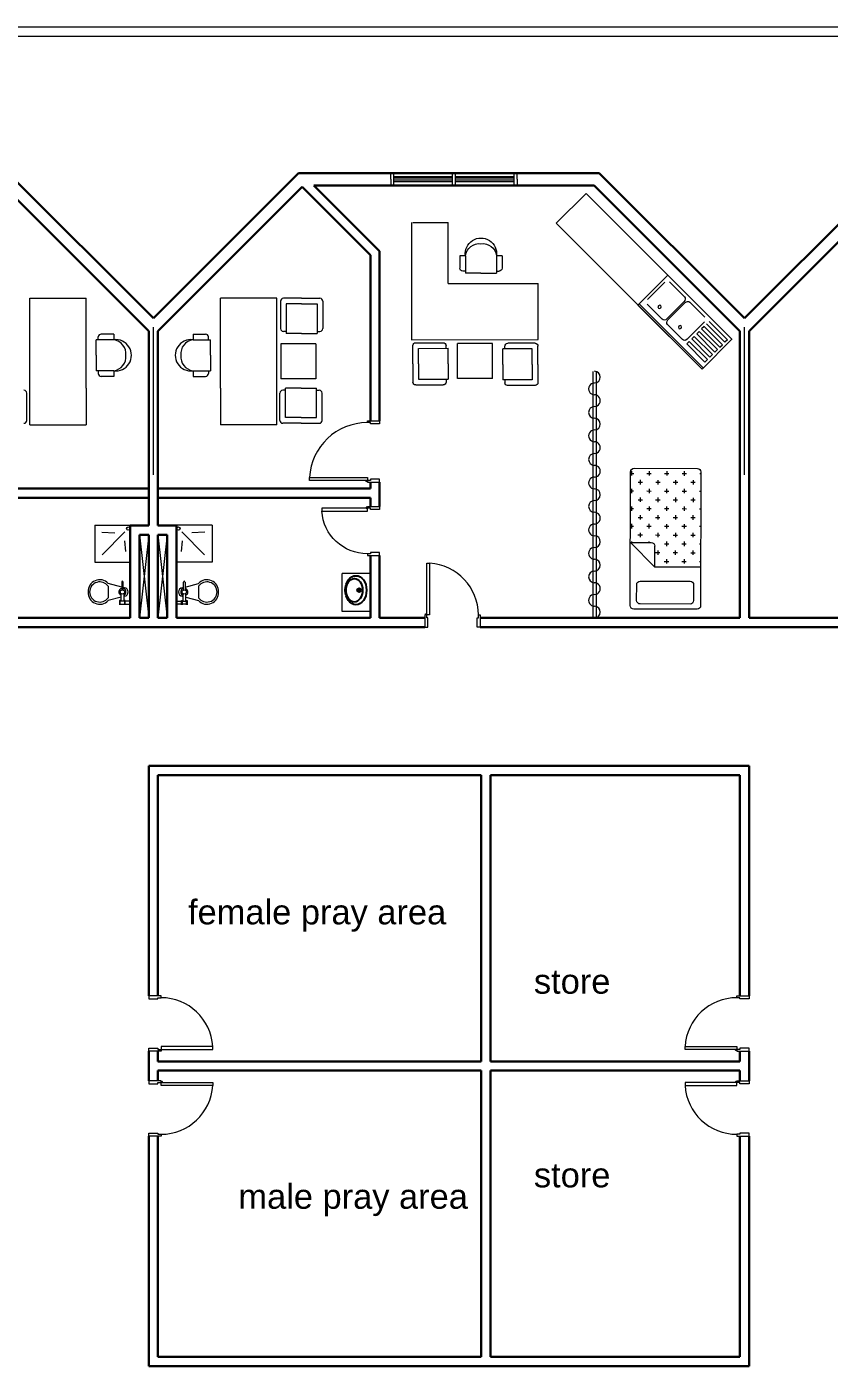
# Model space of a CAD drawing. Extents: x -3767 to 3861, y 250 to 646.
# Drawn here: x 111.34 to 124.38, y 377.32 to 399.07 of the extents above; entities that cross this region are included whole.
import ezdxf

# ---------------------------------------------------------------- set-up
doc = ezdxf.new("R2010")
doc.units = 0
doc.header["$LTSCALE"] = 0.15
doc.layers.get('0').update_dxf_attribs({"color": 252})
doc.layers.add('0 sockets', color=252, linetype='Continuous')
doc.layers.add('d1', color=252, linetype='Continuous')
for name, color, linetype, lineweight in [('anal', 252, 'Continuous', 20), ('DOOR', 252, 'Continuous', 20), ('FUR', 252, 'Continuous', 9), ('FURNITURE-1', 252, 'Continuous', 9), ('sofa', 252, 'Continuous', 9), ('wall', 252, 'Continuous', 30)]:
    doc.layers.add(name, color=color, linetype=linetype, lineweight=lineweight)

# ---------------------------------------------------------------- blocks, each defined once
blk = doc.blocks.new('A$C30776E45')
at = {"layer": 'FUR'}
for p, q in [((1.641, 2.361), (1.851, 2.571)), ((1.705, 2.297), (1.883, 2.474)), ((1.883, 2.474), (2.223, 2.135)), ((1.915, 2.571), (2.231, 2.256)), ((1.641, 2.361), (1.431, 2.151)), ((1.705, 2.297), (1.528, 2.119)), ((2.198, 2.159), (2.231, 2.192)), ((0, 0.754), (1.347, 2.101)), ((1.347, 2.101), (2.801, 0.646)), ((1.431, 2.086), (1.746, 1.771)), ((1.528, 2.119), (1.867, 1.779)), ((2.321, 2.021), (1.917, 1.617)), ((2.045, 1.957), (2.223, 2.135)), ((2.725, 1.617), (2.321, 2.021)), ((1.843, 1.804), (1.81, 1.771)), ((2.045, 1.957), (1.867, 1.779)), ((2.321, 1.213), (1.917, 1.617)), ((2.725, 1.617), (2.321, 1.213)), ((2.881, 1.491), (2.913, 1.523)), ((3.293, 1.208), (2.977, 1.523)), ((2.678, 1.337), (2.501, 1.159)), ((2.678, 1.337), (2.856, 1.515)), ((3.196, 1.175), (2.856, 1.515)), ((2.525, 1.135), (2.493, 1.103)), ((2.84, 0.82), (2.501, 1.159)), ((3.018, 0.998), (3.196, 1.175)), ((3.083, 0.933), (3.293, 1.143)), ((1.121, 1.034), (0.421, 0.333)), ((1.121, 1.034), (2.155, 0)), ((2.808, 0.723), (2.493, 1.038)), ((3.018, 0.998), (2.84, 0.82)), ((3.083, 0.933), (2.872, 0.723)), ((0.017, 0.737), (0.421, 0.333)), ((0.938, 0.582), (1.083, 0.726)), ((1.003, 0.517), (1.204, 0.718)), ((1.18, 0.694), (1.148, 0.726)), ((1.382, 0.541), (1.204, 0.718)), ((1.003, 0.517), (0.938, 0.582)), ((1.382, 0.541), (1.56, 0.363)), ((2.801, 0.646), (2.155, 0)), ((1.359, 0.162), (1.56, 0.363)), ((1.423, 0.097), (1.568, 0.242)), ((1.535, 0.339), (1.568, 0.306)), ((1.423, 0.097), (1.359, 0.162))]:
    blk.add_line(p, q, dxfattribs=at)
for centre, radius, start, end in [((1.883, 2.539), 0.0457, 45, 135), ((2.198, 2.224), 0.0457, 315, 45), ((1.463, 2.119), 0.0457, 135, 225), ((1.778, 1.804), 0.0457, 225, 315), ((2.945, 1.491), 0.0457, 45, 135), ((2.525, 1.07), 0.0457, 135, 225), ((3.26, 1.175), 0.0457, 315, 45), ((1.115, 0.694), 0.0457, 45, 135), ((2.84, 0.755), 0.0457, 225, 315), ((1.157, 0.316), 0.254, 127.4334, 322.5666), ((1.181, 0.379), 0.225, 142.1177, 232.1177), ((1.535, 0.274), 0.0457, 315, 45), ((1.22, 0.339), 0.225, 217.8823, 307.8823)]:
    blk.add_arc(centre, radius, start, end, dxfattribs=at)
blk = doc.blocks.new('A$C48FC3568')
at = {"layer": 'FUR'}
h = blk.add_hatch(dxfattribs=at)
h.set_pattern_fill('CROSS', color=256, scale=0.5, style=0)
h.set_pattern_definition([(0, (-34.60875, 58.23435), (0.125, -0.125), [0.0625, -0.1875]), (270, (-34.5775, 58.2656), (-0.125, -0.125), [0.0625, -0.1875])])
h.paths.add_polyline_path([(1.055, 0.703), (1.055, 1), (0.05, 1, 0.414214), (0, 0.95), (0, 0.05, 0.414214), (0.05, 0), (1.402, 0), (1.402, 0.653), (1.105, 0.653, -0.414214)])
for p, q in [((1.95, 1), (0.05, 1)), ((1.402, 0.653), (1.055, 1)), ((1.055, 1), (1.055, 0.703)), ((0, 0.95), (0, 0.05)), ((1.602, 0.859), (1.602, 0.15)), ((1.877, 0.909), (1.652, 0.909)), ((1.927, 0.15), (1.927, 0.859)), ((2, 0.05), (2, 0.95)), ((1.402, 0.653), (1.105, 0.653)), ((1.402, 0), (1.402, 0.653)), ((1.652, 0.1), (1.877, 0.1)), ((0.05, 0), (1.95, 0))]:
    blk.add_line(p, q, dxfattribs=at)
for centre, start, end in [((0.05, 0.95), 90, 180), ((1.95, 0.95), 360, 90), ((1.652, 0.859), 90, 180), ((1.877, 0.859), 360, 90), ((1.105, 0.703), 180, 270), ((0.05, 0.05), 180, 270), ((1.652, 0.15), 180, 270), ((1.877, 0.15), 270, 0), ((1.95, 0.05), 270, 360)]:
    blk.add_arc(centre, 0.05, start, end, dxfattribs=at)
blk = doc.blocks.new('A$C058220D9')
at = {"layer": 'FUR'}
blk.add_blockref('A$C48FC3568', (0, 0), dxfattribs=at)
blk = doc.blocks.new('D100')
at = {"layer": 'DOOR'}
for points in [[(0.03, 0.2), (0.03, 1.14), (0.078, 1.14), (0.078, 0.2)], [(0.03, 0.2), (0, 0.2), (0, 0), (0.05, 0), (0.05, 0.15), (0.03, 0.15)], [(0.97, 0.2), (1, 0.2), (1, 0), (0.95, 0), (0.95, 0.15), (0.97, 0.15)]]:
    blk.add_lwpolyline(points, close=True, dxfattribs=at)
blk.add_circle((0.02, 0.21), 0.01, dxfattribs=at)
blk.add_arc((0.029, 0.2), 0.941, 0.0029, 86.9663, dxfattribs=at)
blk = doc.blocks.new('ELLIPSE')
blk.add_circle((0.5, 0.5), 0.5)
blk = doc.blocks.new('D80')
at = {"layer": 'DOOR'}
for points in [[(0.03, 0.2), (0.03, 0.94), (0.078, 0.94), (0.078, 0.2)], [(0.03, 0.2), (0, 0.2), (0, 0), (0.05, 0), (0.05, 0.15), (0.03, 0.15)], [(0.77, 0.2), (0.8, 0.2), (0.8, 0), (0.75, 0), (0.75, 0.15), (0.77, 0.15)]]:
    blk.add_lwpolyline(points, close=True, dxfattribs=at)
blk.add_circle((0.02, 0.21), 0.01, dxfattribs=at)
blk.add_arc((0.03, 0.2), 0.74, 0, 86.2769, dxfattribs=at)
blk = doc.blocks.new('ARCH')
for radius in [0.0306, 0.0172]:
    blk.add_circle((116.742, 389.926), radius)
at = {"layer": 'anal'}
for p, q in [((82.125, 399.075), (132.6, 399.075)), ((82.275, 398.925), (132.6, 398.925)), ((117.257, 396.6), (117.257, 396.7)), ((117.257, 396.6), (117.257, 396.5)), ((117.307, 396.6), (117.307, 396.7)), ((117.307, 396.5), (117.307, 396.7)), ((118.257, 396.64), (117.307, 396.64)), ((118.257, 396.615), (117.307, 396.615)), ((118.257, 396.585), (117.307, 396.585)), ((118.257, 396.56), (117.307, 396.56)), ((118.257, 396.5), (118.257, 396.7)), ((118.257, 396.7), (118.307, 396.7)), ((118.307, 396.5), (118.307, 396.7)), ((119.257, 396.64), (118.307, 396.64)), ((119.257, 396.615), (118.307, 396.615)), ((119.257, 396.585), (118.307, 396.585)), ((119.257, 396.56), (118.307, 396.56)), ((119.257, 396.6), (119.257, 396.7)), ((119.257, 396.5), (119.257, 396.7)), ((119.307, 396.6), (119.307, 396.7)), ((119.307, 396.6), (119.307, 396.5)), ((118.257, 396.5), (118.307, 396.5)), ((113.4, 391.8), (113.4, 394.2)), ((113.4, 391.8), (113.4, 394.2)), ((113.4, 391.8), (113.4, 394.2)), ((113.4, 391.8), (113.4, 394.2)), ((113.4, 391.8), (113.4, 394.2)), ((113.4, 391.8), (113.4, 394.2)), ((113.4, 391.8), (113.4, 394.2)), ((113.4, 391.8), (113.4, 394.2)), ((113.4, 391.8), (113.4, 394.2)), ((113.4, 391.8), (113.4, 394.2)), ((113.4, 391.8), (113.4, 394.2)), ((113.4, 391.8), (113.4, 394.2)), ((113.4, 391.8), (113.4, 394.2)), ((113.4, 391.8), (113.4, 394.2)), ((113.4, 391.8), (113.4, 394.2)), ((113.4, 391.8), (113.4, 394.2)), ((113.4, 391.8), (113.4, 394.2)), ((113.4, 391.8), (113.4, 394.2)), ((123, 391.8), (123, 394.2)), ((123, 391.8), (123, 394.2)), ((123, 391.8), (123, 394.2)), ((123, 391.8), (123, 394.2)), ((123, 391.8), (123, 394.2)), ((123, 391.8), (123, 394.2)), ((123, 391.8), (123, 394.2)), ((123, 391.8), (123, 394.2)), ((123, 391.8), (123, 394.2)), ((123, 391.8), (123, 394.2)), ((123, 391.8), (123, 394.2)), ((123, 391.8), (123, 394.2)), ((123, 391.8), (123, 394.2)), ((123, 391.8), (123, 394.2)), ((123, 391.8), (123, 394.2)), ((123, 391.8), (123, 394.2)), ((123, 391.8), (123, 394.2)), ((123, 391.8), (123, 394.2)), ((113.325, 390.825), (113.175, 389.475)), ((113.175, 390.825), (113.325, 389.475)), ((113.625, 390.825), (113.475, 389.475)), ((113.475, 390.825), (113.625, 389.475))]:
    blk.add_line(p, q, dxfattribs=at)
at = {"layer": 'DOOR'}
for p, q in [((117.859, 389.475), (117.839, 389.475)), ((113.325, 381.961), (113.325, 381.911))]:
    blk.add_line(p, q, dxfattribs=at)
for points in [[(117.839, 389.525), (117.839, 390.365), (117.887, 390.365), (117.887, 389.525)], [(118.679, 389.525), (118.709, 389.525), (118.709, 389.325), (118.659, 389.325), (118.659, 389.475), (118.679, 389.475)], [(113.525, 383.309), (113.525, 383.339), (113.325, 383.339), (113.325, 383.289), (113.475, 383.289), (113.475, 383.309)], [(122.875, 383.309), (122.875, 383.339), (123.075, 383.339), (123.075, 383.289), (122.925, 383.289), (122.925, 383.309)], [(113.525, 382.469), (113.525, 382.439), (113.325, 382.439), (113.325, 382.489), (113.475, 382.489), (113.475, 382.469)], [(113.525, 382.469), (114.365, 382.469), (114.365, 382.517), (113.525, 382.517)], [(122.875, 382.469), (122.035, 382.469), (122.035, 382.517), (122.875, 382.517)], [(122.875, 382.469), (122.875, 382.439), (123.075, 382.439), (123.075, 382.489), (122.925, 382.489), (122.925, 382.469)], [(113.525, 381.931), (114.365, 381.931), (114.365, 381.883), (113.525, 381.883)], [(122.875, 381.931), (122.035, 381.931), (122.035, 381.883), (122.875, 381.883)], [(122.875, 381.931), (122.875, 381.961), (123.075, 381.961), (123.075, 381.911), (122.925, 381.911), (122.925, 381.931)], [(113.525, 381.091), (113.525, 381.061), (113.325, 381.061), (113.325, 381.111), (113.475, 381.111), (113.475, 381.091)], [(122.875, 381.091), (122.875, 381.061), (123.075, 381.061), (123.075, 381.111), (122.925, 381.111), (122.925, 381.091)]]:
    blk.add_lwpolyline(points, close=True, dxfattribs=at)
for points in [[(117.839, 389.475), (117.839, 389.525), (117.809, 389.525), (117.809, 389.325), (117.859, 389.325), (117.859, 389.475)], [(113.325, 381.911), (113.475, 381.911), (113.475, 381.931), (113.525, 381.931), (113.525, 381.961), (113.325, 381.961)]]:
    blk.add_lwpolyline(points, dxfattribs=at)
for centre in [(117.829, 389.535), (122.865, 382.459), (113.535, 381.941), (122.865, 381.941)]:
    blk.add_circle(centre, 0.01, dxfattribs=at)
for centre, radius, start, end in [((117.834, 389.522), 0.845, 0.2218, 86.3889), ((113.522, 382.464), 0.845, 3.6111, 89.7782), ((122.878, 382.464), 0.845, 90.2218, 176.3889), ((113.535, 382.459), 0.01, 90, 180), ((113.522, 381.936), 0.845, 270.2218, 356.3889), ((122.878, 381.936), 0.845, 183.6111, 269.7782)]:
    blk.add_arc(centre, radius, start, end, dxfattribs=at)
at = {"layer": 'FUR'}
for p, q in [((119.941, 395.885), (120.426, 396.369)), ((120.426, 396.369), (122.797, 393.999)), ((122.311, 393.515), (119.941, 395.885)), ((121.754, 395.042), (121.269, 394.557)), ((122.796, 394), (121.754, 395.042)), ((121.707, 394.927), (121.425, 394.644)), ((122.026, 394.689), (121.783, 394.932)), ((111.393, 392.612), (111.393, 394.669)), ((111.393, 394.669), (112.308, 394.669)), ((112.308, 393.208), (112.308, 394.669)), ((115.407, 394.669), (114.492, 394.669)), ((114.492, 393.208), (114.492, 394.669)), ((115.407, 392.612), (115.407, 394.669)), ((115.465, 394.62), (115.465, 394.174)), ((115.808, 394.666), (115.511, 394.666)), ((115.808, 394.574), (115.556, 394.574)), ((115.556, 394.574), (115.556, 394.094)), ((115.808, 394.666), (116.105, 394.666)), ((115.808, 394.574), (116.059, 394.574)), ((116.059, 394.574), (116.059, 394.094)), ((116.151, 394.62), (116.151, 394.174)), ((121.269, 394.557), (122.311, 393.515)), ((122.331, 393.535), (121.289, 394.578)), ((121.419, 394.569), (121.662, 394.325)), ((121.737, 394.331), (122.02, 394.614)), ((122.038, 394.597), (121.755, 394.314)), ((122.356, 394.359), (122.113, 394.602)), ((115.556, 394.129), (115.511, 394.129)), ((116.059, 394.129), (116.105, 394.129)), ((121.749, 394.239), (121.992, 393.995)), ((122.067, 394.001), (122.35, 394.284)), ((122.264, 394.128), (122.223, 394.087)), ((122.559, 393.832), (122.264, 394.128)), ((122.345, 394.209), (122.304, 394.168)), ((122.304, 394.168), (122.6, 393.873)), ((122.64, 393.913), (122.345, 394.209)), ((122.68, 393.954), (122.385, 394.249)), ((122.425, 394.289), (122.721, 393.994)), ((112.472, 393.741), (112.472, 393.992)), ((112.756, 393.992), (112.472, 393.992)), ((112.506, 393.992), (112.506, 394.038)), ((112.756, 394.084), (112.552, 394.084)), ((112.756, 394.084), (112.756, 393.992)), ((114.044, 394.084), (114.248, 394.084)), ((114.044, 394.084), (114.044, 393.992)), ((114.044, 393.992), (114.328, 393.992)), ((114.294, 393.992), (114.294, 394.038)), ((114.328, 393.741), (114.328, 393.992)), ((116.039, 393.929), (115.468, 393.929)), ((115.468, 393.929), (115.468, 393.358)), ((115.808, 394.094), (115.556, 394.094)), ((115.808, 394.094), (116.059, 394.094)), ((116.039, 393.929), (116.039, 393.358)), ((122.102, 393.966), (122.062, 393.926)), ((122.062, 393.926), (122.357, 393.63)), ((122.398, 393.671), (122.102, 393.966)), ((122.183, 394.047), (122.143, 394.007)), ((122.143, 394.007), (122.438, 393.711)), ((122.478, 393.752), (122.183, 394.047)), ((122.223, 394.087), (122.519, 393.792)), ((122.311, 393.515), (122.796, 394)), ((122.6, 393.873), (122.64, 393.913)), ((122.721, 393.994), (122.68, 393.954)), ((112.472, 393.741), (112.472, 393.489)), ((114.328, 393.741), (114.328, 393.489)), ((122.438, 393.711), (122.478, 393.752)), ((122.519, 393.792), (122.559, 393.832)), ((112.756, 393.489), (112.472, 393.489)), ((112.506, 393.489), (112.506, 393.444)), ((112.756, 393.489), (112.756, 393.398)), ((114.044, 393.489), (114.044, 393.398)), ((114.044, 393.489), (114.328, 393.489)), ((114.294, 393.489), (114.294, 393.444)), ((120.535, 393.478), (120.535, 389.475)), ((120.592, 393.478), (120.592, 389.475)), ((122.357, 393.63), (122.398, 393.671)), ((112.756, 393.398), (112.552, 393.398)), ((114.044, 393.398), (114.248, 393.398)), ((116.039, 393.358), (115.468, 393.358)), ((111.345, 392.682), (111.345, 393.128)), ((112.308, 393.208), (112.308, 392.612)), ((114.492, 393.208), (114.492, 392.612)), ((115.455, 392.682), (115.455, 393.128)), ((115.547, 393.173), (115.501, 393.173)), ((115.547, 392.728), (115.547, 393.208)), ((115.798, 393.208), (115.547, 393.208)), ((115.798, 393.208), (116.05, 393.208)), ((116.05, 392.728), (116.05, 393.208)), ((116.05, 393.173), (116.095, 393.173)), ((116.141, 392.682), (116.141, 393.128)), ((111.393, 392.612), (112.308, 392.612)), ((115.407, 392.612), (114.492, 392.612)), ((115.798, 392.636), (115.501, 392.636)), ((115.798, 392.728), (115.547, 392.728)), ((115.798, 392.728), (116.05, 392.728)), ((115.798, 392.636), (116.095, 392.636))]:
    blk.add_line(p, q, dxfattribs=at)
for centre, radius, start, end in [((115.511, 394.62), 0.0457, 90, 180), ((116.105, 394.62), 0.0457, 360, 90), ((115.511, 394.174), 0.0457, 180, 270), ((116.105, 394.174), 0.0457, 270, 360), ((112.552, 394.038), 0.0457, 90, 180), ((112.79, 393.741), 0.254, 262.4334, 97.5666), ((112.729, 393.769), 0.225, 352.8823, 82.8823), ((114.01, 393.741), 0.254, 82.4334, 277.5666), ((114.071, 393.769), 0.225, 97.1177, 187.1177), ((114.248, 394.038), 0.0457, 360, 90), ((112.729, 393.713), 0.225, 277.1177, 7.1177), ((114.071, 393.713), 0.225, 172.8823, 262.8823), ((120.563, 393.386), 0.0953, 271.4976, 90), ((112.552, 393.444), 0.0457, 180, 270), ((114.248, 393.444), 0.0457, 270, 360), ((120.563, 393.195), 0.0953, 88.5024, 270), ((111.299, 393.128), 0.0457, 360, 90), ((115.501, 393.128), 0.0457, 90, 180), ((116.095, 393.128), 0.0457, 0, 90), ((120.563, 393.005), 0.0953, 268.5024, 90), ((120.563, 392.814), 0.0953, 91.4976, 270), ((111.299, 392.682), 0.0457, 270, 360), ((115.501, 392.682), 0.0457, 180, 270), ((116.095, 392.682), 0.0457, 270, 0), ((120.563, 392.623), 0.0953, 271.4976, 90), ((120.563, 392.433), 0.0953, 88.5024, 270), ((120.563, 392.242), 0.0953, 268.5024, 90), ((120.563, 392.049), 0.0953, 90, 268.5024), ((120.563, 391.858), 0.0953, 270, 91.4976), ((120.563, 391.668), 0.0953, 90, 271.4976), ((120.563, 391.477), 0.0953, 270, 88.5024), ((120.563, 391.286), 0.0953, 90, 268.5024), ((120.563, 391.096), 0.0953, 270, 91.4976), ((120.563, 390.905), 0.0953, 90, 271.4976), ((120.563, 390.714), 0.0953, 270, 88.5024), ((120.563, 390.524), 0.0953, 90, 271.4976), ((120.563, 390.333), 0.0953, 270, 88.5024), ((120.563, 390.142), 0.0953, 90, 268.5024), ((120.563, 389.952), 0.0953, 270, 91.4976), ((120.563, 389.761), 0.0953, 90, 271.4976), ((120.563, 389.57), 0.0953, 270, 88.5024)]:
    blk.add_arc(centre, radius, start, end, dxfattribs=at)
at = {"layer": 'FUR', "extrusion": (0, 0, -1)}
for centre in [(121.621, 394.528), (121.952, 394.198)]:
    blk.add_ellipse(centre, major_axis=(0.0202, 0.0202), ratio=0.86, dxfattribs=at)
for centre, start_param, end_param in [((121.985, 394.649), 0, 1.570796), ((122.072, 394.562), 4.712389, 6.283185), ((121.703, 394.366), 1.570796, 3.141593), ((121.79, 394.279), 3.141593, 4.712389), ((122.033, 394.036), 1.570796, 3.141593)]:
    blk.add_ellipse(centre, major_axis=(0.0404, 0.0404), ratio=0.86, start_param=start_param, end_param=end_param, dxfattribs=at)
at = {"layer": 'FURNITURE-1', "ltscale": 0.5}
for p, q in [((116.925, 390.197), (116.466, 390.197)), ((116.466, 389.58), (116.466, 390.197)), ((116.925, 389.58), (116.466, 389.58))]:
    blk.add_line(p, q, dxfattribs=at)
at = {"layer": 'sofa'}
for p, q in [((112.447, 390.98), (112.447, 390.38)), ((112.447, 390.98), (113.025, 390.98)), ((112.562, 390.867), (112.777, 390.859)), ((112.935, 390.875), (112.57, 390.503)), ((114.353, 390.98), (113.775, 390.98)), ((113.865, 390.875), (114.23, 390.503)), ((114.238, 390.867), (114.023, 390.859)), ((114.353, 390.98), (114.353, 390.38)), ((112.931, 390.729), (112.95, 390.557)), ((113.869, 390.729), (113.85, 390.557)), ((112.447, 390.38), (113.025, 390.38)), ((114.353, 390.38), (113.775, 390.38)), ((112.886, 389.978), (112.666, 390.036)), ((112.666, 389.989), (112.666, 389.804)), ((112.886, 390.059), (112.886, 389.929)), ((112.909, 389.929), (112.909, 390.059)), ((113.891, 389.929), (113.891, 390.059)), ((113.914, 390.059), (113.914, 389.929)), ((113.914, 389.978), (114.134, 390.036)), ((114.134, 389.989), (114.134, 389.804)), ((112.875, 389.812), (112.666, 389.758)), ((112.875, 389.746), (112.875, 389.871)), ((112.932, 389.966), (112.909, 389.972)), ((112.932, 389.827), (112.92, 389.824)), ((112.921, 389.871), (112.921, 389.746)), ((113.868, 389.966), (113.891, 389.972)), ((113.868, 389.827), (113.88, 389.824)), ((113.879, 389.871), (113.879, 389.746)), ((113.925, 389.746), (113.925, 389.871)), ((113.925, 389.812), (114.134, 389.758)), ((112.863, 389.758), (112.851, 389.758)), ((112.851, 389.758), (112.851, 389.688)), ((112.863, 389.688), (112.863, 389.758)), ((112.932, 389.746), (112.863, 389.746)), ((112.863, 389.7), (112.932, 389.7)), ((112.932, 389.758), (112.932, 389.688)), ((112.944, 389.758), (112.932, 389.758)), ((112.944, 389.688), (112.944, 389.758)), ((113.025, 389.746), (112.944, 389.746)), ((112.944, 389.7), (113.025, 389.7)), ((113.775, 389.746), (113.856, 389.746)), ((113.856, 389.7), (113.775, 389.7)), ((113.856, 389.688), (113.856, 389.758)), ((113.856, 389.758), (113.868, 389.758)), ((113.868, 389.758), (113.868, 389.688)), ((113.868, 389.746), (113.937, 389.746)), ((113.937, 389.7), (113.868, 389.7)), ((113.937, 389.758), (113.949, 389.758)), ((113.937, 389.688), (113.937, 389.758)), ((113.949, 389.758), (113.949, 389.688))]:
    blk.add_line(p, q, dxfattribs=at)
for centre, radius in [((112.992, 390.928), 0.0268), ((113.808, 390.928), 0.0268), ((112.898, 389.897), 0.0347), ((113.902, 389.897), 0.0347)]:
    blk.add_circle(centre, radius, dxfattribs=at)
for centre, radius, start, end in [((112.529, 389.908), 0.188, 43.0172, 183.38), ((112.53, 389.896), 0.165, 34.5054, 179.7), ((112.898, 390.059), 0.0116, 0, 180), ((113.902, 390.059), 0.0116, 360, 180), ((114.271, 389.908), 0.188, 356.62, 136.9828), ((114.27, 389.896), 0.165, 0.3, 145.4946), ((112.529, 389.886), 0.188, 176.62, 316.9828), ((112.53, 389.898), 0.165, 180.3, 325.4946), ((112.898, 389.897), 0.0579, 101.8763, 246.5863), ((112.898, 389.897), 0.0579, 292.8505, 78.577), ((112.92, 389.897), 0.0707, 280.3889, 79.6111), ((113.88, 389.897), 0.0707, 100.3889, 259.6111), ((113.902, 389.897), 0.0579, 101.423, 247.1495), ((113.902, 389.897), 0.0579, 293.4137, 78.1237), ((114.27, 389.898), 0.165, 214.5054, 359.7), ((114.271, 389.886), 0.188, 223.0172, 3.38)]:
    blk.add_arc(centre, radius, start, end, dxfattribs=at)
at = {"layer": 'wall'}
for p, q in [((111.041, 396.7), (113.4, 394.341)), ((113.4, 394.341), (115.759, 396.7)), ((115.759, 396.7), (120.641, 396.7)), ((120.641, 396.7), (123, 394.341)), ((123, 394.341), (125.359, 396.7)), ((110.982, 396.476), (113.325, 394.134)), ((113.475, 394.134), (115.818, 396.476)), ((115.818, 396.476), (116.925, 395.369)), ((116.006, 396.5), (120.559, 396.5)), ((116.006, 396.5), (117.075, 395.431)), ((120.559, 396.5), (122.925, 394.134)), ((123.075, 394.134), (125.441, 396.5)), ((117.075, 395.431), (117.075, 392.678)), ((116.925, 395.369), (116.925, 392.678)), ((113.325, 394.134), (113.325, 390.975)), ((113.475, 394.134), (113.475, 390.975)), ((122.925, 394.134), (122.925, 389.475)), ((123.075, 394.134), (123.075, 389.475)), ((109.875, 391.575), (113.325, 391.575)), ((116.925, 391.575), (113.475, 391.575)), ((116.925, 391.678), (116.925, 391.575)), ((117.075, 391.678), (117.075, 391.287)), ((109.875, 391.425), (113.325, 391.425)), ((116.925, 391.425), (113.475, 391.425)), ((116.925, 391.425), (116.925, 391.287)), ((113.025, 390.975), (113.025, 389.475)), ((113.325, 390.975), (113.025, 390.975)), ((113.775, 390.975), (113.475, 390.975)), ((113.775, 389.475), (113.775, 390.975)), ((113.175, 390.825), (113.175, 389.475)), ((113.325, 390.825), (113.175, 390.825)), ((113.325, 390.825), (113.325, 389.475)), ((113.625, 390.825), (113.475, 390.825)), ((113.475, 390.825), (113.475, 389.475)), ((113.625, 389.475), (113.625, 390.825)), ((116.925, 390.487), (116.925, 389.475)), ((117.075, 390.487), (117.075, 389.475)), ((113.025, 389.475), (109.559, 389.475)), ((117.809, 389.325), (109.559, 389.325)), ((113.325, 389.475), (113.175, 389.475)), ((113.625, 389.475), (113.475, 389.475)), ((116.925, 389.475), (113.775, 389.475)), ((117.809, 389.475), (117.075, 389.475)), ((122.925, 389.475), (118.709, 389.475)), ((123.075, 389.325), (118.709, 389.325)), ((123, 389.325), (125.325, 389.325)), ((123.075, 389.475), (125.475, 389.475)), ((113.325, 387.075), (123.075, 387.075)), ((113.325, 383.339), (113.325, 387.075)), ((123.075, 387.075), (123.075, 383.339)), ((113.475, 386.925), (118.725, 386.925)), ((113.475, 383.339), (113.475, 386.925)), ((118.725, 386.925), (118.725, 382.275)), ((118.875, 386.925), (118.875, 382.275)), ((118.875, 386.925), (122.925, 386.925)), ((122.925, 386.925), (122.925, 383.339)), ((113.325, 381.961), (113.325, 382.439)), ((113.475, 382.275), (113.475, 382.439)), ((122.925, 382.439), (122.925, 382.275)), ((123.075, 382.439), (123.075, 381.961)), ((118.725, 382.275), (113.475, 382.275)), ((122.925, 382.275), (118.875, 382.275)), ((118.725, 382.125), (113.475, 382.125)), ((113.475, 381.961), (113.475, 382.125)), ((118.725, 382.125), (118.725, 377.475)), ((122.925, 382.125), (118.875, 382.125)), ((118.875, 382.125), (118.875, 377.475)), ((122.925, 382.125), (122.925, 381.961)), ((113.325, 377.325), (113.325, 381.061)), ((113.475, 377.475), (113.475, 381.061)), ((122.925, 381.061), (122.925, 377.475)), ((123.075, 381.061), (123.075, 377.325)), ((118.725, 377.475), (113.475, 377.475)), ((122.925, 377.475), (118.875, 377.475)), ((123.075, 377.325), (113.325, 377.325))]:
    blk.add_line(p, q, dxfattribs=at)
at = {"rotation": 270}
for p, xscale, yscale, zscale in [((116.517, 390.162), 0.4712399999999661, 0.3450149999999894, 0.4712399999999661), ((116.53, 390.117), 0.3824999999999932, 0.2677499999999782, 0.3824999999999932)]:
    blk.add_blockref('ELLIPSE', p, dxfattribs=dict(at, xscale=xscale, yscale=yscale, zscale=zscale))
at = {"layer": 'DOOR', "rotation": 90}
blk.add_blockref('D100', (117.075, 391.678), dxfattribs=at)
at = {"layer": 'DOOR', "xscale": -1, "rotation": 90}
blk.add_blockref('D80', (117.075, 391.287), dxfattribs=at)
at = {"layer": 'FUR', "xscale": -1, "rotation": 135.0000000000005}
blk.add_blockref('A$C30776E45', (118.125, 396.432), dxfattribs=at)
at = {"layer": 'FUR', "xscale": -1.142857142856969, "yscale": 1.142857142856997, "zscale": 1.142857142857, "rotation": 89.87409823404263}
blk.add_blockref('A$C058220D9', (122.292, 391.903), dxfattribs=at)
at = {"layer": 'd1', "char_height": 0.4, "width": 6.0636, "attachment_point": 1}
for s, insert in [('{\\fArial|b0|i0|c0|p34;female pray area}', (113.963, 384.9)), ('{\\fArial|b0|i0|c0|p34;store}', (119.58, 383.774)), ('{\\fArial|b0|i0|c0|p34;store}', (119.58, 380.629)), ('{\\fArial|b0|i0|c0|p34;male pray area}', (114.781, 380.282))]:
    blk.add_mtext(s, dxfattribs=dict(at, insert=insert))

msp = doc.modelspace()

# ---------------------------------------------------------------- block references
at = {"layer": '0 sockets', "color": 3}
msp.add_blockref('ARCH', (0, 0), dxfattribs=at)

doc.saveas('drawing.dxf')
